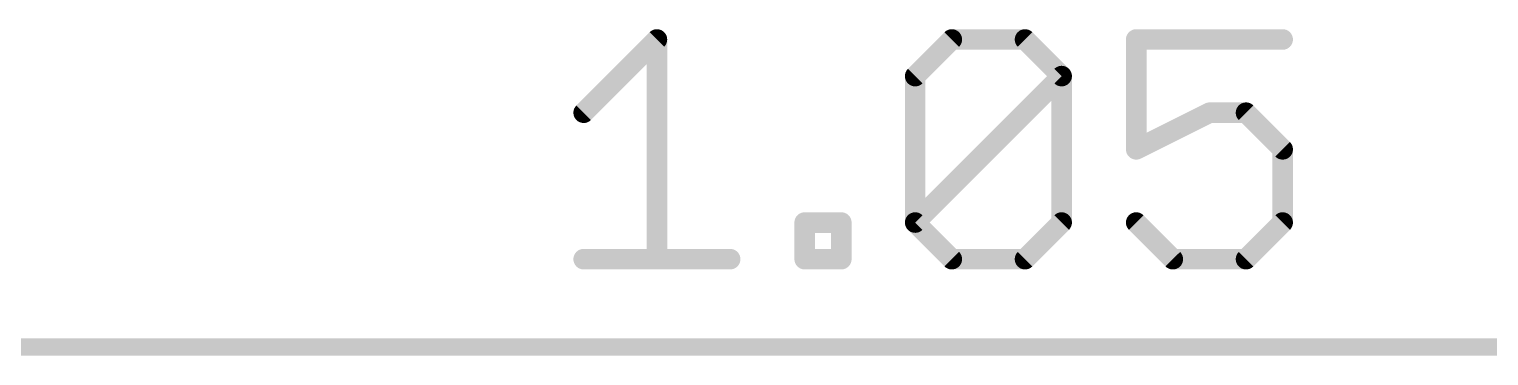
# Model space of a CAD drawing. Extents: x -13.4 to 36.9, y -18 to 22.9.
# Drawn here: x 7.84 to 18.65, y 20.51 to 22.93 of the extents above; entities that cross this region are included whole.
import ezdxf

# ---------------------------------------------------------------- set-up
doc = ezdxf.new("R2010")
doc.units = 0
doc.layers.add('47', color=253, linetype='CONTINUOUS')

msp = doc.modelspace()

# ---------------------------------------------------------------- linework, layer by layer
at = {"layer": '47'}
for points, const_width in [([(11.9458, 22.3094), (12.4881, 22.8517)], 0.1524), ([(12.4881, 22.8517), (12.4881, 21.2247)], 0.1524), ([(14.4015, 22.5805), (14.6727, 22.8517)], 0.1524), ([(14.6727, 22.8517), (15.215, 22.8517)], 0.1524), ([(15.215, 22.8517), (15.4862, 22.5805)], 0.1524), ([(17.1234, 22.8517), (16.0387, 22.8517)], 0.1524), ([(16.0387, 22.8517), (16.0387, 22.0382)], 0.1524), ([(14.4015, 21.4959), (14.4015, 22.5805)], 0.1524), ([(14.4015, 21.4959), (15.4862, 22.5805)], 0.1524), ([(15.4862, 22.5805), (15.4862, 21.4959)], 0.1524), ([(16.0387, 22.0382), (16.581, 22.3094)], 0.1524), ([(16.581, 22.3094), (16.8522, 22.3094)], 0.1524), ([(16.8522, 22.3094), (17.1234, 22.0382)], 0.1524), ([(17.1234, 22.0382), (17.1234, 21.4959)], 0.1524), ([(13.583, 21.2247), (13.583, 21.4959)], 0.1524), ([(13.583, 21.4959), (13.8541, 21.4959)], 0.1524), ([(13.8541, 21.4959), (13.8541, 21.2247)], 0.1524), ([(14.6727, 21.2247), (14.4015, 21.4959)], 0.1524), ([(15.4862, 21.4959), (15.215, 21.2247)], 0.1524), ([(16.3099, 21.2247), (16.0387, 21.4959)], 0.1524), ([(17.1234, 21.4959), (16.8522, 21.2247)], 0.1524), ([(11.9458, 21.2247), (13.0305, 21.2247)], 0.1524), ([(13.8541, 21.2247), (13.583, 21.2247)], 0.1524), ([(15.215, 21.2247), (14.6727, 21.2247)], 0.1524), ([(16.8522, 21.2247), (16.3099, 21.2247)], 0.1524), ([(1.081, 20.574), (27.621, 20.574)], 0.13)]:
    msp.add_lwpolyline(points, dxfattribs=dict(at, const_width=const_width))
at = {"layer": '47', "const_width": 0.0762}
for points in [[(12.5262, 22.8517, 1), (12.45, 22.8517)], [(12.5151, 22.8247, 1), (12.4612, 22.8786)], [(14.6727, 22.8898, 1), (14.6727, 22.8136)], [(14.6996, 22.8247, 1), (14.6458, 22.8786)], [(15.242, 22.8786, 1), (15.1881, 22.8247)], [(15.215, 22.8136, 1), (15.215, 22.8898)], [(16.0387, 22.8898, 1), (16.0387, 22.8136)], [(16.0768, 22.8517, 1), (16.0006, 22.8517)], [(17.1234, 22.8136, 1), (17.1234, 22.8898)], [(14.4396, 22.5805, 1), (14.3634, 22.5805)], [(14.3746, 22.6075, 1), (14.4285, 22.5536)], [(15.5243, 22.5805, 1), (15.4481, 22.5805)], [(15.5131, 22.5536, 1), (15.4593, 22.6075)], [(15.4593, 22.5536, 1), (15.5131, 22.6075)], [(16.581, 22.3475, 1), (16.581, 22.2713)], [(16.5981, 22.2753, 1), (16.564, 22.3434)], [(16.8791, 22.3363, 1), (16.8253, 22.2824)], [(16.8522, 22.2713, 1), (16.8522, 22.3475)], [(11.9189, 22.3363, 1), (11.9728, 22.2824)], [(16.0217, 22.0723, 1), (16.0557, 22.0041)], [(16.0006, 22.0382, 1), (16.0768, 22.0382)], [(17.1615, 22.0382, 1), (17.0853, 22.0382)], [(17.0964, 22.0113, 1), (17.1503, 22.0651)], [(13.6211, 21.4959, 1), (13.5449, 21.4959)], [(13.583, 21.534, 1), (13.583, 21.4578)], [(13.8922, 21.4959, 1), (13.816, 21.4959)], [(13.8541, 21.4578, 1), (13.8541, 21.534)], [(14.4285, 21.5228, 1), (14.3746, 21.4689)], [(14.3746, 21.5228, 1), (14.4285, 21.4689)], [(14.3634, 21.4959, 1), (14.4396, 21.4959)], [(15.4481, 21.4959, 1), (15.5243, 21.4959)], [(15.5131, 21.4689, 1), (15.4593, 21.5228)], [(16.0656, 21.5228, 1), (16.0118, 21.4689)], [(17.0853, 21.4959, 1), (17.1615, 21.4959)], [(17.1503, 21.4689, 1), (17.0964, 21.5228)], [(11.9458, 21.2628, 1), (11.9458, 21.1866)], [(13.0305, 21.1866, 1), (13.0305, 21.2628)], [(13.583, 21.2628, 1), (13.583, 21.1866)], [(13.8541, 21.1866, 1), (13.8541, 21.2628)], [(14.6727, 21.2628, 1), (14.6727, 21.1866)], [(15.215, 21.1866, 1), (15.215, 21.2628)], [(16.3099, 21.2628, 1), (16.3099, 21.1866)], [(16.8522, 21.1866, 1), (16.8522, 21.2628)], [(12.45, 21.2247, 1), (12.5262, 21.2247)], [(13.5449, 21.2247, 1), (13.6211, 21.2247)], [(13.816, 21.2247, 1), (13.8922, 21.2247)], [(14.6458, 21.1978, 1), (14.6996, 21.2516)], [(15.1881, 21.2516, 1), (15.242, 21.1978)], [(16.2829, 21.1978, 1), (16.3368, 21.2516)], [(16.8253, 21.2516, 1), (16.8791, 21.1978)]]:
    msp.add_lwpolyline(points, format="xyb", dxfattribs=at)

doc.saveas('drawing.dxf')
